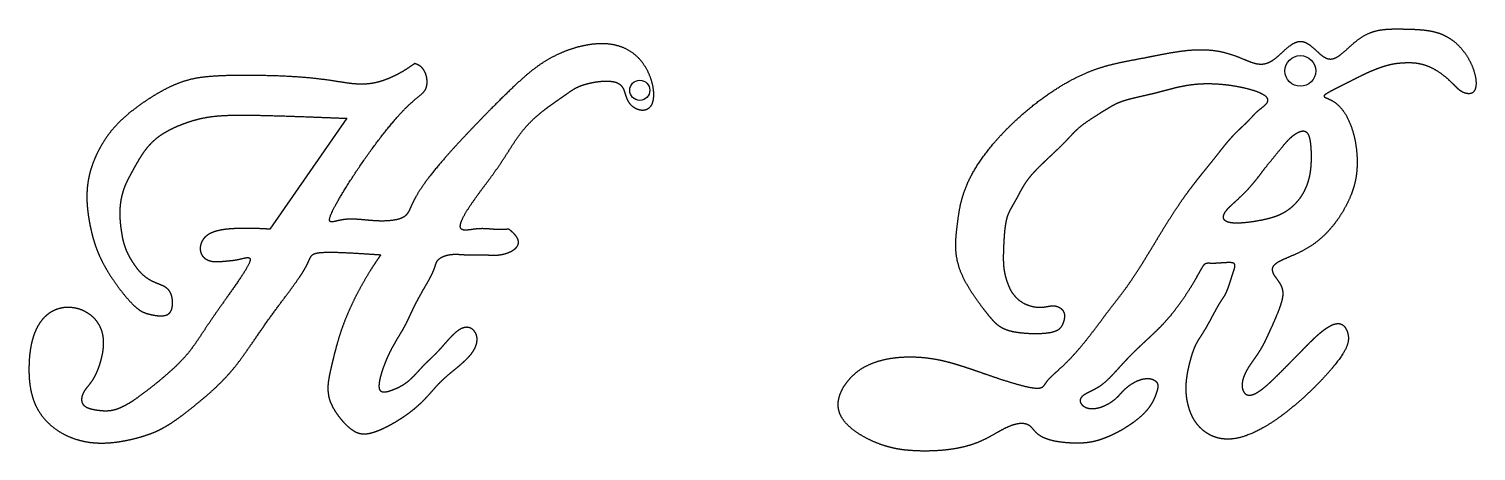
# Model space of a CAD drawing. Header units: millimetres. Extents: x -64 to 105, y -23 to 26.
import ezdxf

# ---------------------------------------------------------------- set-up
doc = ezdxf.new("R2010")
doc.units = ezdxf.units.MM
doc.layers.get('0').update_dxf_attribs({"linetype": 'CONTINUOUS'})

msp = doc.modelspace()

# ---------------------------------------------------------------- linework, layer by layer
msp.add_line((-27, 16), (-36, 3))
for centre, radius in [((84.81, 21.55), 1.8), ((7.36, 19.28), 1.18)]:
    msp.add_circle(centre, radius)
for points in [[(81.46, 22.73), (81.33, 22.66), (81.08, 22.52), (80.71, 22.38), (80.2, 22.31), (79.55, 22.4), (78.87, 22.63), (78.15, 22.94), (77.38, 23.26), (76.56, 23.55), (75.7, 23.79), (74.81, 23.95), (73.89, 24.04), (72.96, 24.06), (72.04, 24.02), (71.12, 23.92), (70.21, 23.79), (69.33, 23.64), (68.46, 23.48), (67.6, 23.31), (66.76, 23.14), (65.92, 22.98), (65.07, 22.82), (64.21, 22.66), (63.33, 22.47), (62.42, 22.25), (61.47, 21.98), (60.47, 21.64), (59.44, 21.22), (58.36, 20.71), (57.24, 20.1), (56.1, 19.41), (54.94, 18.62), (53.79, 17.77), (52.65, 16.85), (51.56, 15.88), (50.52, 14.88), (49.55, 13.87), (48.67, 12.86), (47.88, 11.87), (47.19, 10.9), (46.61, 9.98), (46.12, 9.1), (45.73, 8.26), (45.42, 7.48), (45.18, 6.74), (45, 6.04), (44.86, 5.38), (44.76, 4.73), (44.67, 4.1), (44.59, 3.46), (44.51, 2.81), (44.44, 2.12), (44.4, 1.41), (44.4, 0.65), (44.48, -0.14), (44.64, -0.96), (44.9, -1.81), (45.28, -2.68), (45.74, -3.55), (46.26, -4.4), (46.82, -5.21), (47.37, -5.97), (47.9, -6.66), (48.38, -7.26), (48.82, -7.77), (49.25, -8.2), (49.71, -8.54), (50.26, -8.8), (50.92, -9), (51.71, -9.15), (52.6, -9.24), (53.53, -9.28), (54.43, -9.27), (55.23, -9.2), (55.89, -9.07), (56.37, -8.87), (56.69, -8.6), (56.91, -8.25), (57.07, -7.85), (57.17, -7.41), (57.18, -6.97), (57.04, -6.57), (56.76, -6.26), (56.38, -6.06), (55.98, -5.97), (55.59, -5.98), (55.21, -6.05), (54.78, -6.14), (54.27, -6.18), (53.67, -6.13), (53.03, -5.99), (52.39, -5.72), (51.8, -5.34), (51.31, -4.86), (50.92, -4.32), (50.64, -3.76), (50.43, -3.22), (50.27, -2.71), (50.16, -2.25), (50.07, -1.79), (50.01, -1.3), (49.98, -0.76), (49.98, -0.13), (50, 0.56), (50.03, 1.28), (50.07, 1.99), (50.12, 2.68), (50.19, 3.3), (50.28, 3.87), (50.4, 4.39), (50.58, 4.86), (50.8, 5.32), (51.06, 5.76), (51.32, 6.2), (51.57, 6.65), (51.81, 7.1), (52.06, 7.57), (52.34, 8.07), (52.68, 8.6), (53.13, 9.18), (53.68, 9.8), (54.31, 10.43), (54.98, 11.08), (55.66, 11.71), (56.3, 12.31), (56.87, 12.86), (57.35, 13.36), (57.77, 13.81), (58.15, 14.22), (58.55, 14.62), (58.99, 15.01), (59.51, 15.4), (60.1, 15.8), (60.71, 16.2), (61.31, 16.58), (61.88, 16.93), (62.38, 17.23), (62.84, 17.5), (63.28, 17.73), (63.76, 17.93), (64.3, 18.1), (64.92, 18.27), (65.62, 18.44), (66.37, 18.61), (67.15, 18.79), (67.94, 18.98), (68.71, 19.18), (69.47, 19.38), (70.22, 19.58), (70.99, 19.75), (71.8, 19.89), (72.66, 19.99), (73.58, 20.04), (74.56, 20.03), (75.59, 19.97), (76.63, 19.85), (77.65, 19.68), (78.62, 19.46), (79.49, 19.21), (80.21, 18.94), (80.73, 18.64), (81.02, 18.33), (81.06, 18.02), (80.87, 17.72), (80.53, 17.41), (80.14, 17.12), (79.78, 16.82), (79.48, 16.53), (79.21, 16.23), (78.93, 15.92), (78.6, 15.59), (78.23, 15.23), (77.81, 14.84), (77.37, 14.43), (76.94, 13.98), (76.52, 13.52), (76.11, 13.03), (75.72, 12.55), (75.34, 12.06), (74.96, 11.58), (74.58, 11.1), (74.19, 10.61), (73.78, 10.11), (73.35, 9.58), (72.9, 9.02), (72.42, 8.41), (71.91, 7.74), (71.37, 7.01), (70.8, 6.21), (70.21, 5.33), (69.6, 4.39), (68.98, 3.41), (68.36, 2.39), (67.74, 1.36), (67.13, 0.36), (66.54, -0.61), (65.98, -1.52), (65.44, -2.35), (64.93, -3.1), (64.45, -3.79), (63.99, -4.41), (63.53, -5.01), (63.06, -5.61), (62.58, -6.24), (62.06, -6.91), (61.51, -7.65), (60.92, -8.45), (60.29, -9.28), (59.62, -10.13), (58.94, -10.96), (58.24, -11.75), (57.56, -12.47), (56.9, -13.1), (56.31, -13.64), (55.8, -14.1), (55.39, -14.49), (55.1, -14.84), (54.9, -15.14), (54.73, -15.4), (54.51, -15.58), (54.14, -15.66), (53.61, -15.64), (52.93, -15.52), (52.11, -15.32), (51.22, -15.07), (50.29, -14.79), (49.36, -14.48), (48.46, -14.18), (47.58, -13.87), (46.75, -13.58), (45.94, -13.31), (45.17, -13.05), (44.41, -12.81), (43.65, -12.6), (42.89, -12.41), (42.11, -12.24), (41.29, -12.11), (40.45, -12.02), (39.57, -11.97), (38.67, -11.96), (37.75, -12.01), (36.83, -12.12), (35.93, -12.29), (35.07, -12.54), (34.26, -12.85), (33.52, -13.23), (32.86, -13.68), (32.27, -14.19), (31.77, -14.74), (31.34, -15.33), (31, -15.94), (30.76, -16.56), (30.61, -17.19), (30.6, -17.82), (30.72, -18.45), (30.99, -19.05), (31.41, -19.64), (31.96, -20.2), (32.62, -20.72), (33.35, -21.19), (34.11, -21.61), (34.89, -21.97), (35.67, -22.27), (36.43, -22.51), (37.19, -22.7), (37.96, -22.84), (38.77, -22.93), (39.61, -22.99), (40.52, -23.02), (41.47, -23.01), (42.46, -22.97), (43.47, -22.87), (44.46, -22.73), (45.43, -22.52), (46.33, -22.26), (47.17, -21.95), (47.93, -21.59), (48.64, -21.2), (49.3, -20.82), (49.94, -20.46), (50.57, -20.15), (51.19, -19.92), (51.79, -19.78), (52.33, -19.76), (52.79, -19.86), (53.14, -20.06), (53.41, -20.35), (53.67, -20.68), (53.99, -21.02), (54.42, -21.32), (54.97, -21.58), (55.63, -21.78), (56.34, -21.92), (57.07, -22.02), (57.77, -22.07), (58.42, -22.1), (59.03, -22.09), (59.6, -22.06), (60.14, -21.99), (60.69, -21.88), (61.26, -21.72), (61.86, -21.51), (62.51, -21.24), (63.21, -20.91), (63.94, -20.51), (64.68, -20.05), (65.39, -19.56), (66.05, -19.03), (66.61, -18.49), (67.06, -17.95), (67.41, -17.42), (67.66, -16.92), (67.85, -16.45), (68, -16.02), (68.11, -15.63), (68.13, -15.27), (68.02, -14.95), (67.74, -14.69), (67.3, -14.51), (66.74, -14.48), (66.12, -14.6), (65.48, -14.86), (64.89, -15.22), (64.4, -15.6), (64.02, -15.97), (63.73, -16.29), (63.48, -16.57), (63.19, -16.86), (62.79, -17.17), (62.26, -17.52), (61.62, -17.82), (60.91, -18.03), (60.22, -18.08), (59.62, -17.94), (59.18, -17.64), (58.95, -17.26), (58.97, -16.89), (59.22, -16.57), (59.65, -16.3), (60.18, -16.04), (60.76, -15.76), (61.32, -15.42), (61.87, -15), (62.39, -14.5), (62.92, -13.95), (63.46, -13.35), (64.03, -12.72), (64.63, -12.08), (65.26, -11.44), (65.9, -10.83), (66.53, -10.24), (67.14, -9.67), (67.72, -9.13), (68.25, -8.61), (68.76, -8.09), (69.25, -7.55), (69.73, -6.97), (70.21, -6.36), (70.7, -5.69), (71.2, -4.98), (71.68, -4.25), (72.13, -3.54), (72.52, -2.87), (72.85, -2.27), (73.12, -1.78), (73.32, -1.41), (73.51, -1.16), (73.7, -1.03), (73.92, -0.99), (74.16, -1), (74.48, -1.02), (74.91, -1.01), (75.48, -0.97), (76.1, -0.92), (76.66, -0.9), (77.05, -0.96), (77.19, -1.15), (77.14, -1.48), (76.98, -1.96), (76.78, -2.56), (76.58, -3.18), (76.4, -3.77), (76.21, -4.26), (76.03, -4.65), (75.82, -4.98), (75.58, -5.33), (75.3, -5.77), (74.99, -6.32), (74.64, -6.97), (74.28, -7.64), (73.93, -8.28), (73.6, -8.85), (73.3, -9.33), (73.03, -9.74), (72.79, -10.12), (72.57, -10.51), (72.38, -10.96), (72.19, -11.46), (72.02, -12.02), (71.86, -12.62), (71.7, -13.26), (71.57, -13.92), (71.47, -14.6), (71.41, -15.29), (71.41, -15.98), (71.46, -16.68), (71.58, -17.35), (71.75, -18), (71.97, -18.61), (72.23, -19.16), (72.54, -19.66), (72.89, -20.1), (73.28, -20.5), (73.74, -20.85), (74.25, -21.16), (74.85, -21.42), (75.54, -21.59), (76.32, -21.65), (77.21, -21.57), (78.21, -21.33), (79.3, -20.9), (80.48, -20.3), (81.73, -19.52), (83, -18.6), (84.26, -17.58), (85.48, -16.49), (86.62, -15.4), (87.64, -14.34), (88.51, -13.35), (89.23, -12.46), (89.76, -11.7), (90.13, -11.06), (90.35, -10.53), (90.45, -10.09), (90.46, -9.69), (90.41, -9.32), (90.31, -8.97), (90.16, -8.63), (89.95, -8.35), (89.69, -8.14), (89.35, -8.04), (88.97, -8.06), (88.53, -8.21), (88.08, -8.46), (87.61, -8.78), (87.13, -9.16), (86.65, -9.59), (86.16, -10.06), (85.66, -10.56), (85.15, -11.08), (84.62, -11.62), (84.08, -12.16), (83.55, -12.71), (83.02, -13.25), (82.5, -13.77), (81.99, -14.27), (81.49, -14.76), (81, -15.21), (80.51, -15.64), (80.02, -16), (79.54, -16.3), (79.08, -16.47), (78.67, -16.49), (78.33, -16.33), (78.08, -15.99), (77.96, -15.52), (77.97, -14.96), (78.13, -14.36), (78.4, -13.75), (78.75, -13.16), (79.13, -12.6), (79.5, -12.08), (79.85, -11.58), (80.16, -11.08), (80.45, -10.56), (80.74, -10), (81.03, -9.37), (81.34, -8.69), (81.67, -7.96), (81.99, -7.21), (82.29, -6.48), (82.54, -5.78), (82.71, -5.15), (82.78, -4.59), (82.74, -4.09), (82.58, -3.63), (82.32, -3.2), (82.01, -2.78), (81.71, -2.38), (81.52, -2), (81.47, -1.64), (81.61, -1.31), (81.93, -1.02), (82.4, -0.74), (83, -0.47), (83.69, -0.18), (84.45, 0.14), (85.24, 0.53), (86.04, 1), (86.81, 1.56), (87.55, 2.2), (88.24, 2.91), (88.86, 3.67), (89.43, 4.46), (89.92, 5.27), (90.35, 6.07), (90.71, 6.86), (91, 7.65), (91.23, 8.45), (91.39, 9.29), (91.47, 10.18), (91.49, 11.12), (91.43, 12.13), (91.28, 13.19), (91.05, 14.26), (90.71, 15.29), (90.29, 16.23), (89.77, 17.02), (89.2, 17.63), (88.61, 18.05), (88.07, 18.31), (87.67, 18.45), (87.51, 18.58), (87.65, 18.76), (88.07, 19.01), (88.7, 19.34), (89.44, 19.72), (90.21, 20.1), (90.93, 20.47), (91.59, 20.8), (92.19, 21.1), (92.76, 21.37), (93.32, 21.61), (93.89, 21.83), (94.46, 22.03), (95, 22.19), (95.49, 22.31), (95.92, 22.39), (96.3, 22.43), (96.68, 22.46), (97.11, 22.49), (97.62, 22.5), (98.22, 22.48), (98.89, 22.38), (99.62, 22.18), (100.37, 21.85), (101.09, 21.42), (101.76, 20.92), (102.34, 20.4), (102.81, 19.94), (103.17, 19.57), (103.46, 19.3), (103.72, 19.12), (104.02, 18.97), (104.39, 18.87), (104.78, 18.86), (105.12, 19.02), (105.36, 19.4), (105.45, 19.98), (105.39, 20.72), (105.19, 21.56), (104.85, 22.43), (104.39, 23.27), (103.84, 24.04), (103.22, 24.71), (102.54, 25.26), (101.83, 25.68), (101.09, 26), (100.34, 26.2), (99.59, 26.33), (98.83, 26.4), (98.07, 26.44), (97.29, 26.46), (96.5, 26.48), (95.7, 26.48), (94.89, 26.45), (94.08, 26.36), (93.28, 26.16), (92.5, 25.84), (91.76, 25.38), (91.05, 24.81), (90.38, 24.19), (89.74, 23.6), (89.14, 23.14), (88.56, 22.9), (88, 22.93), (87.45, 23.23), (86.9, 23.71), (86.34, 24.26), (85.77, 24.74), (85.18, 25.03), (84.58, 25.06), (83.96, 24.8), (83.34, 24.33), (82.71, 23.75), (82.21, 23.28), (81.83, 22.98), (81.58, 22.81), (81.46, 22.73)], [(-8, 3), (-8.12, 2.99), (-8.35, 2.97), (-8.7, 2.95), (-9.14, 2.94), (-9.68, 2.97), (-10.2, 3.02), (-10.73, 3.06), (-11.28, 3.07), (-11.86, 3.03), (-12.47, 2.94), (-13.03, 2.86), (-13.47, 2.89), (-13.71, 3.1), (-13.71, 3.52), (-13.49, 4.14), (-13.08, 4.9), (-12.52, 5.77), (-11.88, 6.69), (-11.19, 7.63), (-10.48, 8.57), (-9.8, 9.49), (-9.16, 10.39), (-8.58, 11.27), (-8.04, 12.11), (-7.53, 12.92), (-7.01, 13.7), (-6.46, 14.45), (-5.84, 15.18), (-5.15, 15.89), (-4.38, 16.56), (-3.58, 17.18), (-2.78, 17.76), (-2.05, 18.27), (-1.41, 18.71), (-0.89, 19.08), (-0.45, 19.38), (-0.01, 19.64), (0.54, 19.87), (1.24, 20.08), (2.1, 20.26), (3.04, 20.38), (3.94, 20.38), (4.68, 20.24), (5.19, 19.92), (5.48, 19.45), (5.64, 18.88), (5.82, 18.27), (6.14, 17.7), (6.63, 17.25), (7.23, 16.98), (7.85, 16.91), (8.39, 17.09), (8.78, 17.49), (8.99, 18.1), (9.04, 18.88), (8.94, 19.76), (8.68, 20.71), (8.27, 21.65), (7.72, 22.54), (7.03, 23.31), (6.2, 23.94), (5.26, 24.4), (4.23, 24.67), (3.14, 24.78), (2.03, 24.73), (0.92, 24.56), (-0.15, 24.3), (-1.16, 23.96), (-2.1, 23.57), (-2.97, 23.14), (-3.78, 22.68), (-4.54, 22.16), (-5.29, 21.6), (-6.05, 20.97), (-6.83, 20.28), (-7.65, 19.5), (-8.52, 18.66), (-9.45, 17.73), (-10.44, 16.74), (-11.47, 15.68), (-12.53, 14.58), (-13.61, 13.43), (-14.67, 12.27), (-15.7, 11.12), (-16.65, 9.99), (-17.49, 8.93), (-18.2, 7.94), (-18.76, 7.06), (-19.17, 6.3), (-19.46, 5.67), (-19.68, 5.15), (-19.91, 4.75), (-20.23, 4.44), (-20.71, 4.21), (-21.36, 4.05), (-22.16, 3.96), (-23.04, 3.94), (-23.96, 3.99), (-24.86, 4.08), (-25.72, 4.16), (-26.53, 4.2), (-27.29, 4.15), (-27.97, 4.02), (-28.54, 3.86), (-28.94, 3.81), (-29.09, 4.01), (-28.94, 4.57), (-28.48, 5.53), (-27.73, 6.86), (-26.74, 8.46), (-25.57, 10.24), (-24.3, 12.07), (-23, 13.81), (-21.76, 15.37), (-20.64, 16.65), (-19.69, 17.6), (-18.94, 18.26), (-18.37, 18.7), (-17.98, 19.04), (-17.72, 19.39), (-17.58, 19.83), (-17.55, 20.35), (-17.62, 20.92), (-17.8, 21.45), (-18.09, 21.9), (-18.41, 22.17), (-18.7, 22.31), (-18.92, 22.38), (-19.04, 22.41)], [(-19.04, 22.41), (-19.15, 22.33), (-19.39, 22.16), (-19.74, 21.92), (-20.22, 21.61), (-20.83, 21.26), (-21.46, 20.94), (-22.09, 20.65), (-22.74, 20.41), (-23.4, 20.21), (-24.06, 20.07), (-24.74, 20), (-25.44, 19.98), (-26.17, 20.03), (-26.95, 20.13), (-27.8, 20.26), (-28.74, 20.41), (-29.78, 20.56), (-30.93, 20.69), (-32.17, 20.81), (-33.48, 20.89), (-34.84, 20.96), (-36.22, 21), (-37.59, 21.02), (-38.91, 21.03), (-40.17, 21.02), (-41.34, 21), (-42.42, 20.95), (-43.42, 20.87), (-44.35, 20.76), (-45.23, 20.59), (-46.08, 20.35), (-46.92, 20.05), (-47.76, 19.68), (-48.6, 19.24), (-49.44, 18.76), (-50.25, 18.25), (-51.04, 17.72), (-51.78, 17.18), (-52.46, 16.65), (-53.09, 16.11), (-53.66, 15.58), (-54.19, 15.02), (-54.69, 14.43), (-55.16, 13.8), (-55.6, 13.12), (-56.01, 12.41), (-56.38, 11.66), (-56.71, 10.89), (-56.98, 10.11), (-57.19, 9.35), (-57.34, 8.59), (-57.43, 7.85), (-57.47, 7.13), (-57.47, 6.43), (-57.43, 5.73), (-57.36, 5.05), (-57.26, 4.36), (-57.14, 3.66), (-56.99, 2.94), (-56.81, 2.19), (-56.59, 1.41), (-56.3, 0.59), (-55.94, -0.27), (-55.49, -1.17), (-54.96, -2.09), (-54.37, -3), (-53.74, -3.88), (-53.1, -4.69), (-52.5, -5.39), (-51.96, -5.95), (-51.5, -6.36), (-51.08, -6.64), (-50.67, -6.82), (-50.22, -6.96), (-49.67, -7.08), (-49.08, -7.17), (-48.49, -7.18), (-48, -7.06), (-47.65, -6.77), (-47.46, -6.33), (-47.4, -5.79), (-47.42, -5.23), (-47.53, -4.7), (-47.74, -4.25), (-48.06, -3.9), (-48.51, -3.64), (-49.05, -3.43), (-49.63, -3.21), (-50.2, -2.91), (-50.74, -2.52), (-51.21, -2.06), (-51.63, -1.54), (-52, -1.01), (-52.32, -0.5), (-52.59, 0), (-52.83, 0.5), (-53.02, 1.02), (-53.18, 1.58), (-53.3, 2.17), (-53.4, 2.78), (-53.48, 3.38), (-53.54, 3.98), (-53.57, 4.56), (-53.57, 5.14), (-53.54, 5.73), (-53.47, 6.32), (-53.35, 6.91), (-53.19, 7.48), (-53.01, 8.01), (-52.79, 8.52), (-52.54, 9), (-52.27, 9.51), (-51.98, 10.04), (-51.65, 10.63), (-51.29, 11.26), (-50.89, 11.9), (-50.43, 12.53), (-49.92, 13.11), (-49.36, 13.63), (-48.76, 14.07), (-48.13, 14.46), (-47.49, 14.79), (-46.84, 15.08), (-46.2, 15.34), (-45.56, 15.57), (-44.92, 15.77), (-44.26, 15.95), (-43.58, 16.09), (-42.85, 16.21), (-42.07, 16.29), (-41.24, 16.34), (-40.35, 16.37), (-39.38, 16.38), (-38.34, 16.37), (-37.22, 16.35), (-36.02, 16.32), (-34.73, 16.29), (-33.36, 16.24), (-31.91, 16.19), (-30.37, 16.13), (-29.06, 16.08), (-28.05, 16.04), (-27.35, 16.01), (-27, 16)], [(84, 14), (83.94, 13.96), (83.84, 13.87), (83.69, 13.75), (83.52, 13.58), (83.27, 13.32), (82.95, 12.95), (82.53, 12.45), (82.04, 11.85), (81.52, 11.21), (81.03, 10.61), (80.61, 10.09), (80.29, 9.67), (80.03, 9.3), (79.72, 8.91), (79.36, 8.46), (78.93, 7.96), (78.46, 7.45), (77.97, 6.96), (77.49, 6.51), (77.05, 6.11), (76.64, 5.75), (76.3, 5.4), (76.01, 5.05), (75.82, 4.71), (75.75, 4.37), (75.85, 4.08), (76.14, 3.87), (76.62, 3.73), (77.25, 3.69), (77.99, 3.72), (78.79, 3.8), (79.58, 3.92), (80.32, 4.06), (80.99, 4.21), (81.57, 4.36), (82.08, 4.54), (82.54, 4.74), (82.97, 4.97), (83.39, 5.25), (83.8, 5.57), (84.19, 5.95), (84.57, 6.37), (84.92, 6.84), (85.22, 7.35), (85.47, 7.89), (85.68, 8.44), (85.84, 9), (85.95, 9.56), (86.02, 10.11), (86.06, 10.66), (86.08, 11.21), (86.08, 11.77), (86.06, 12.34), (86.02, 12.92), (85.95, 13.47), (85.83, 13.96), (85.64, 14.32), (85.38, 14.52), (85.04, 14.54), (84.66, 14.42), (84.37, 14.26), (84.18, 14.13), (84.06, 14.04), (84, 14)], [(-36, 3), (-36.21, 3.01), (-36.62, 3.04), (-37.21, 3.06), (-37.96, 3.09), (-38.82, 3.1), (-39.62, 3.09), (-40.34, 3.06), (-41, 3.01), (-41.6, 2.93), (-42.14, 2.82), (-42.62, 2.68), (-43.04, 2.5), (-43.42, 2.26), (-43.74, 1.96), (-43.99, 1.59), (-44.15, 1.15), (-44.21, 0.67), (-44.13, 0.2), (-43.91, -0.2), (-43.56, -0.51), (-43.13, -0.71), (-42.67, -0.8), (-42.21, -0.82), (-41.78, -0.79), (-41.34, -0.75), (-40.9, -0.71), (-40.43, -0.67), (-39.92, -0.6), (-39.39, -0.48), (-38.89, -0.35), (-38.48, -0.3), (-38.27, -0.41), (-38.31, -0.76), (-38.6, -1.37), (-39.11, -2.2), (-39.8, -3.22), (-40.59, -4.35), (-41.42, -5.51), (-42.21, -6.64), (-42.93, -7.68), (-43.55, -8.62), (-44.1, -9.44), (-44.58, -10.17), (-45.05, -10.83), (-45.52, -11.45), (-46.04, -12.06), (-46.62, -12.67), (-47.28, -13.31), (-48.01, -13.96), (-48.78, -14.63), (-49.59, -15.28), (-50.4, -15.92), (-51.18, -16.51), (-51.94, -17.05), (-52.64, -17.5), (-53.3, -17.86), (-53.9, -18.11), (-54.47, -18.27), (-55, -18.33), (-55.52, -18.33), (-56.03, -18.28), (-56.53, -18.2), (-57.02, -18.11), (-57.45, -17.96), (-57.8, -17.73), (-58.01, -17.39), (-58.08, -16.97), (-58.01, -16.52), (-57.82, -16.09), (-57.56, -15.7), (-57.26, -15.33), (-56.96, -14.96), (-56.68, -14.55), (-56.43, -14.09), (-56.2, -13.56), (-55.98, -12.98), (-55.79, -12.33), (-55.62, -11.65), (-55.51, -10.94), (-55.48, -10.21), (-55.54, -9.48), (-55.73, -8.79), (-56.04, -8.13), (-56.47, -7.54), (-57.01, -7.04), (-57.65, -6.63), (-58.35, -6.34), (-59.09, -6.18), (-59.84, -6.14), (-60.58, -6.24), (-61.27, -6.47), (-61.89, -6.82), (-62.44, -7.29), (-62.91, -7.84), (-63.29, -8.46), (-63.6, -9.14), (-63.83, -9.85), (-64.01, -10.58), (-64.13, -11.32), (-64.21, -12.05), (-64.25, -12.77), (-64.26, -13.47), (-64.25, -14.16), (-64.2, -14.84), (-64.12, -15.5), (-63.99, -16.14), (-63.82, -16.78), (-63.6, -17.4), (-63.31, -18.01), (-62.94, -18.62), (-62.5, -19.2), (-61.97, -19.77), (-61.35, -20.3), (-60.65, -20.78), (-59.87, -21.21), (-59.01, -21.56), (-58.1, -21.83), (-57.15, -22.01), (-56.17, -22.09), (-55.18, -22.08), (-54.21, -22), (-53.28, -21.86), (-52.4, -21.68), (-51.6, -21.49), (-50.86, -21.27), (-50.19, -21.05), (-49.57, -20.82), (-48.98, -20.55), (-48.4, -20.24), (-47.8, -19.89), (-47.18, -19.47), (-46.53, -19.01), (-45.85, -18.5), (-45.16, -17.95), (-44.47, -17.39), (-43.78, -16.82), (-43.1, -16.24), (-42.45, -15.65), (-41.82, -15.04), (-41.21, -14.42), (-40.62, -13.76), (-40.04, -13.07), (-39.47, -12.33), (-38.9, -11.53), (-38.31, -10.69), (-37.7, -9.8), (-37.06, -8.87), (-36.39, -7.91), (-35.69, -6.93), (-34.97, -5.95), (-34.24, -4.99), (-33.55, -4.06), (-32.92, -3.19), (-32.38, -2.41), (-31.94, -1.72), (-31.63, -1.14), (-31.42, -0.67), (-31.27, -0.32), (-31.11, -0.06), (-30.87, 0.12), (-30.47, 0.23), (-29.88, 0.29), (-29.05, 0.31), (-27.97, 0.29), (-26.61, 0.23), (-25.31, 0.15), (-24.2, 0.08), (-23.41, 0.03), (-23, 0)], [(-23, 0), (-23.09, -0.13), (-23.28, -0.4), (-23.55, -0.8), (-23.91, -1.34), (-24.34, -2.02), (-24.75, -2.71), (-25.16, -3.41), (-25.54, -4.11), (-25.92, -4.83), (-26.27, -5.54), (-26.61, -6.26), (-26.92, -6.98), (-27.22, -7.71), (-27.49, -8.43), (-27.74, -9.15), (-27.96, -9.86), (-28.16, -10.56), (-28.35, -11.25), (-28.52, -11.92), (-28.68, -12.57), (-28.83, -13.21), (-28.96, -13.82), (-29.09, -14.41), (-29.18, -14.99), (-29.22, -15.56), (-29.2, -16.12), (-29.11, -16.69), (-28.93, -17.26), (-28.66, -17.83), (-28.33, -18.4), (-27.95, -18.94), (-27.53, -19.45), (-27.11, -19.91), (-26.68, -20.31), (-26.26, -20.62), (-25.83, -20.85), (-25.38, -20.99), (-24.9, -21.02), (-24.39, -20.96), (-23.84, -20.82), (-23.26, -20.61), (-22.67, -20.35), (-22.08, -20.05), (-21.5, -19.73), (-20.94, -19.4), (-20.4, -19.05), (-19.89, -18.69), (-19.4, -18.33), (-18.93, -17.95), (-18.49, -17.56), (-18.08, -17.17), (-17.69, -16.77), (-17.32, -16.37), (-16.98, -15.98), (-16.64, -15.59), (-16.29, -15.2), (-15.91, -14.82), (-15.49, -14.42), (-15.02, -14.01), (-14.5, -13.58), (-13.94, -13.13), (-13.38, -12.65), (-12.85, -12.16), (-12.39, -11.64), (-12.03, -11.11), (-11.79, -10.58), (-11.69, -10.07), (-11.71, -9.59), (-11.86, -9.16), (-12.11, -8.82), (-12.45, -8.57), (-12.85, -8.47), (-13.29, -8.52), (-13.76, -8.73), (-14.23, -9.09), (-14.71, -9.55), (-15.18, -10.06), (-15.63, -10.59), (-16.07, -11.08), (-16.49, -11.53), (-16.89, -11.92), (-17.28, -12.29), (-17.65, -12.65), (-18.03, -13.02), (-18.4, -13.42), (-18.78, -13.84), (-19.17, -14.26), (-19.57, -14.66), (-19.99, -15.01), (-20.43, -15.31), (-20.88, -15.56), (-21.33, -15.76), (-21.78, -15.93), (-22.2, -16.07), (-22.58, -16.14), (-22.88, -16.12), (-23.09, -15.96), (-23.19, -15.65), (-23.19, -15.2), (-23.11, -14.65), (-22.95, -14.04), (-22.75, -13.39), (-22.51, -12.74), (-22.25, -12.11), (-21.97, -11.5), (-21.67, -10.92), (-21.37, -10.38), (-21.07, -9.86), (-20.77, -9.37), (-20.48, -8.89), (-20.21, -8.41), (-19.96, -7.93), (-19.71, -7.42), (-19.47, -6.89), (-19.21, -6.33), (-18.92, -5.73), (-18.59, -5.11), (-18.23, -4.47), (-17.86, -3.82), (-17.49, -3.2), (-17.17, -2.61), (-16.91, -2.09), (-16.72, -1.65), (-16.61, -1.28), (-16.52, -0.98), (-16.4, -0.72), (-16.19, -0.49), (-15.88, -0.28), (-15.48, -0.11), (-15.03, 0.01), (-14.57, 0.06), (-14.1, 0.07), (-13.64, 0.04), (-13.17, 0), (-12.7, -0.01), (-12.22, -0.01), (-11.75, 0), (-11.29, 0.01), (-10.84, 0), (-10.4, -0.03), (-9.95, -0.05), (-9.48, -0.06), (-8.98, -0.01), (-8.45, 0.1), (-7.93, 0.28), (-7.45, 0.52), (-7.08, 0.83), (-6.86, 1.18), (-6.82, 1.58), (-6.98, 2.02), (-7.28, 2.39), (-7.6, 2.69), (-7.86, 2.9), (-8, 3)]]:
    msp.add_open_spline(points, degree=5)

doc.saveas('drawing.dxf')
